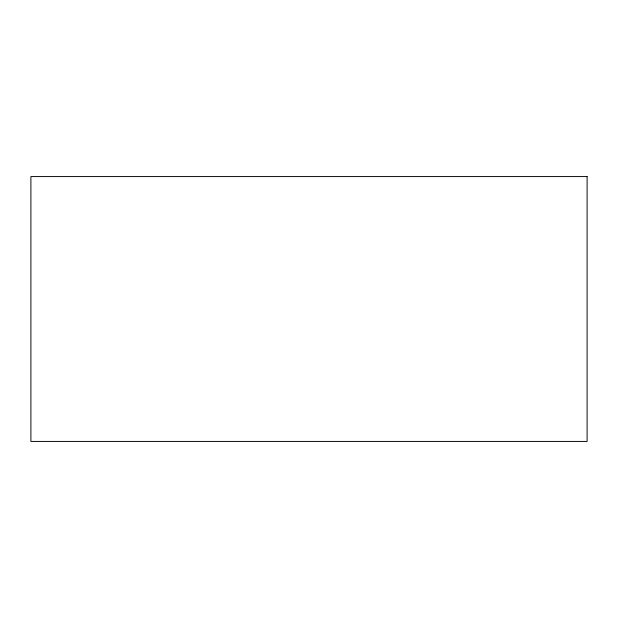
<?xml version="1.0" encoding="UTF-8"?>
<svg xmlns="http://www.w3.org/2000/svg" width="618" height="618" viewBox="0 0 618 618"><rect width="100%" height="100%" fill="white"/><g stroke="black" fill="none" stroke-linecap="round" stroke-linejoin="round"><path stroke-width="0.93" d="M587.1 176.57L30.9 176.57L30.9 441.43L587.1 441.43L587.1 176.57"/></g></svg>
